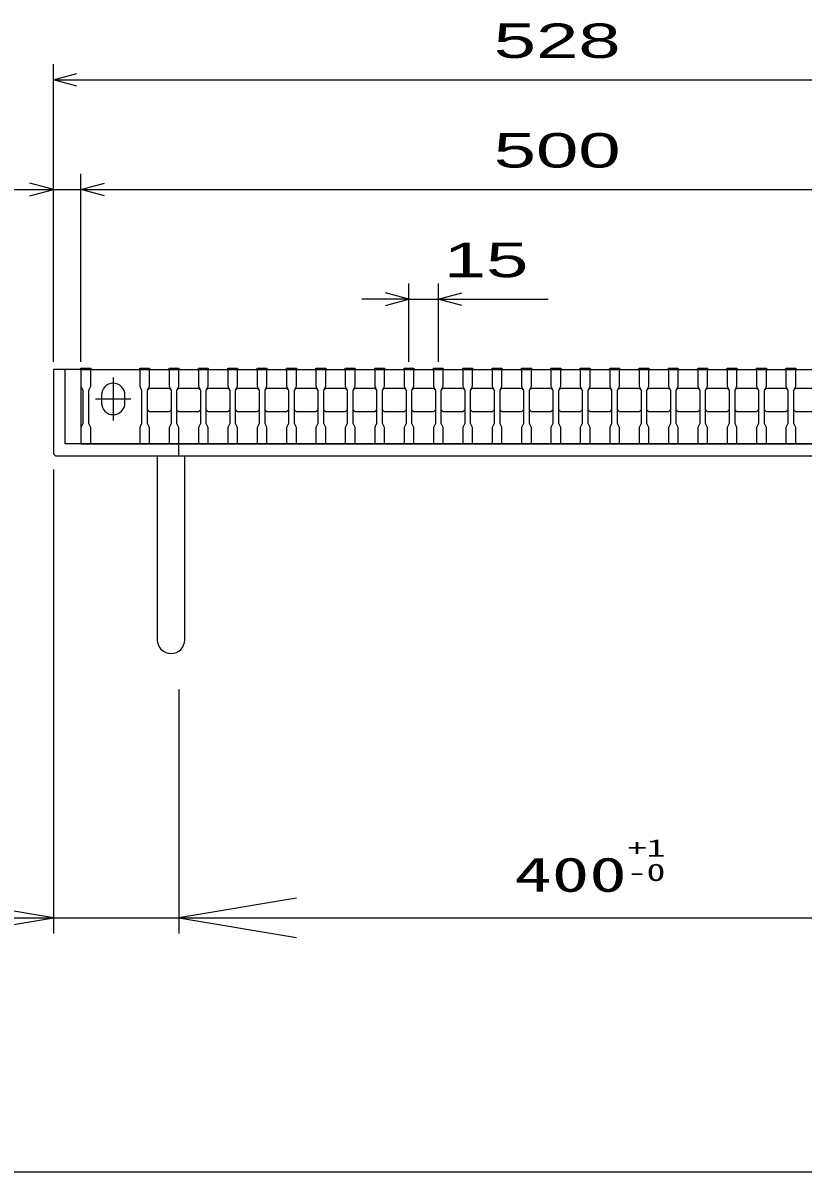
# Model space of a CAD drawing. Units: millimetres, scale not verified. Extents: x -1456 to 1389, y -1026 to 839.
# Drawn here: x -1013 to -614, y -921 to -334 of the extents above; entities that cross this region are included whole.
import ezdxf
from ezdxf.enums import TextEntityAlignment as Align

# ---------------------------------------------------------------- set-up
doc = ezdxf.new("R2010")
doc.units = ezdxf.units.MM
doc.header["$LTSCALE"] = 8
for name, color, linetype, lineweight in [('0_2', 150, 'Continuous', 25), ('16', 3, 'Continuous', 25), ('19', 6, 'Continuous', 25), ('22', 4, 'Continuous', 25)]:
    doc.layers.add(name, color=color, linetype=linetype, lineweight=lineweight)
doc.styles.add('ベクトル', font='')
doc.styles.add('ＭＳ ゴシック', font='')
doc.styles.get('ベクトル').set_extended_font_data('ベクトル')
doc.styles.get('ＭＳ ゴシック').set_extended_font_data('MS Gothic')

# ---------------------------------------------------------------- blocks, each defined once
blk = doc.blocks.new('open_arrow')
at = {"color": 0, "linetype": 'Continuous', "lineweight": -2}
blk.add_lwpolyline([(7.5, 1.25), (0, 0), (7.5, -1.25)], dxfattribs=at)

msp = doc.modelspace()

# ---------------------------------------------------------------- linework, layer by layer
at = {"layer": '0_2'}
msp.add_line((1388.8, -921.2), (-1379.2, -921.2), dxfattribs=at)
at = {"layer": '16'}
for p, q in [((-983, -511.286), (-983, -510.586)), ((-983, -510.586), (-978, -510.586)), ((-978, -510.586), (-978, -511.286)), ((-953, -511.286), (-953, -510.586)), ((-953, -510.586), (-948, -510.586)), ((-948, -510.586), (-948, -511.286)), ((-938, -511.286), (-938, -510.586)), ((-938, -510.586), (-933, -510.586)), ((-933, -510.586), (-933, -511.286)), ((-923, -511.286), (-923, -510.586)), ((-923, -510.586), (-918, -510.586)), ((-918, -510.586), (-918, -511.286)), ((-908, -511.286), (-908, -510.586)), ((-908, -510.586), (-903, -510.586)), ((-903, -510.586), (-903, -511.286)), ((-893, -511.286), (-893, -510.586)), ((-893, -510.586), (-888, -510.586)), ((-888, -510.586), (-888, -511.286)), ((-878, -511.286), (-878, -510.586)), ((-878, -510.586), (-873, -510.586)), ((-873, -510.586), (-873, -511.286)), ((-863, -511.286), (-863, -510.586)), ((-863, -510.586), (-858, -510.586)), ((-858, -510.586), (-858, -511.286)), ((-848, -511.286), (-848, -510.586)), ((-848, -510.586), (-843, -510.586)), ((-843, -510.586), (-843, -511.286)), ((-833, -511.286), (-833, -510.586)), ((-833, -510.586), (-828, -510.586)), ((-828, -510.586), (-828, -511.286)), ((-818, -511.286), (-818, -510.586)), ((-818, -510.586), (-813, -510.586)), ((-813, -510.586), (-813, -511.286)), ((-803, -511.286), (-803, -510.586)), ((-803, -510.586), (-798, -510.586)), ((-798, -510.586), (-798, -511.286)), ((-788, -511.286), (-788, -510.586)), ((-788, -510.586), (-783, -510.586)), ((-783, -510.586), (-783, -511.286)), ((-773, -511.286), (-773, -510.586)), ((-773, -510.586), (-768, -510.586)), ((-768, -510.586), (-768, -511.286)), ((-758, -511.286), (-758, -510.586)), ((-758, -510.586), (-753, -510.586)), ((-753, -510.586), (-753, -511.286)), ((-743, -511.286), (-743, -510.586)), ((-743, -510.586), (-738, -510.586)), ((-738, -510.586), (-738, -511.286)), ((-728, -511.286), (-728, -510.586)), ((-728, -510.586), (-723, -510.586)), ((-723, -510.586), (-723, -511.286)), ((-713, -511.286), (-713, -510.586)), ((-713, -510.586), (-708, -510.586)), ((-708, -510.586), (-708, -511.286)), ((-698, -511.286), (-698, -510.586)), ((-698, -510.586), (-693, -510.586)), ((-693, -510.586), (-693, -511.286)), ((-683, -511.286), (-683, -510.586)), ((-683, -510.586), (-678, -510.586)), ((-678, -510.586), (-678, -511.286)), ((-668, -511.286), (-668, -510.586)), ((-668, -510.586), (-663, -510.586)), ((-663, -510.586), (-663, -511.286)), ((-653, -511.286), (-653, -510.586)), ((-653, -510.586), (-648, -510.586)), ((-648, -510.586), (-648, -511.286)), ((-638, -511.286), (-638, -510.586)), ((-638, -510.586), (-633, -510.586)), ((-633, -510.586), (-633, -511.286)), ((-623, -511.286), (-623, -510.586)), ((-623, -510.586), (-618, -510.586)), ((-618, -510.586), (-618, -511.286)), ((-983, -511.286), (-983, -519.786)), ((-978, -511.286), (-983, -511.286)), ((-983, -511.286), (-983, -549.286)), ((-983, -511.286), (-483, -511.286)), ((-979, -511.286), (-954, -511.286)), ((-978, -519.786), (-978, -511.286)), ((-966.5, -515.286), (-966.5, -537.286)), ((-953, -511.286), (-953, -519.786)), ((-948, -511.286), (-953, -511.286)), ((-948, -519.786), (-948, -511.286)), ((-938, -511.286), (-938, -519.786)), ((-933, -511.286), (-938, -511.286)), ((-933, -519.786), (-933, -511.286)), ((-923, -511.286), (-923, -519.786)), ((-918, -511.286), (-923, -511.286)), ((-918, -519.786), (-918, -511.286)), ((-908, -511.286), (-908, -519.786)), ((-903, -511.286), (-908, -511.286)), ((-903, -519.786), (-903, -511.286)), ((-893, -511.286), (-893, -519.786)), ((-888, -511.286), (-893, -511.286)), ((-888, -519.786), (-888, -511.286)), ((-878, -511.286), (-878, -519.786)), ((-873, -511.286), (-878, -511.286)), ((-873, -519.786), (-873, -511.286)), ((-863, -511.286), (-863, -519.786)), ((-858, -511.286), (-863, -511.286)), ((-858, -519.786), (-858, -511.286)), ((-848, -511.286), (-848, -519.786)), ((-843, -511.286), (-848, -511.286)), ((-843, -519.786), (-843, -511.286)), ((-833, -511.286), (-833, -519.786)), ((-828, -511.286), (-833, -511.286)), ((-828, -519.786), (-828, -511.286)), ((-818, -511.286), (-818, -519.786)), ((-813, -511.286), (-818, -511.286)), ((-813, -519.786), (-813, -511.286)), ((-803, -511.286), (-803, -519.786)), ((-798, -511.286), (-803, -511.286)), ((-798, -519.786), (-798, -511.286)), ((-788, -511.286), (-788, -519.786)), ((-783, -511.286), (-788, -511.286)), ((-783, -519.786), (-783, -511.286)), ((-773, -511.286), (-773, -519.786)), ((-768, -511.286), (-773, -511.286)), ((-768, -519.786), (-768, -511.286)), ((-758, -511.286), (-758, -519.786)), ((-753, -511.286), (-758, -511.286)), ((-753, -519.786), (-753, -511.286)), ((-743, -511.286), (-743, -519.786)), ((-738, -511.286), (-743, -511.286)), ((-738, -519.786), (-738, -511.286)), ((-728, -511.286), (-728, -519.786)), ((-723, -511.286), (-728, -511.286)), ((-723, -519.786), (-723, -511.286)), ((-713, -511.286), (-713, -519.786)), ((-708, -511.286), (-713, -511.286)), ((-708, -519.786), (-708, -511.286)), ((-698, -511.286), (-698, -519.786)), ((-693, -511.286), (-698, -511.286)), ((-693, -519.786), (-693, -511.286)), ((-683, -511.286), (-683, -519.786)), ((-678, -511.286), (-683, -511.286)), ((-678, -519.786), (-678, -511.286)), ((-668, -511.286), (-668, -519.786)), ((-663, -511.286), (-668, -511.286)), ((-663, -519.786), (-663, -511.286)), ((-653, -511.286), (-653, -519.786)), ((-648, -511.286), (-653, -511.286)), ((-648, -519.786), (-648, -511.286)), ((-638, -511.286), (-638, -519.786)), ((-633, -511.286), (-638, -511.286)), ((-633, -519.786), (-633, -511.286)), ((-623, -511.286), (-623, -519.786)), ((-618, -511.286), (-623, -511.286)), ((-618, -519.786), (-618, -511.286)), ((-983, -519.786), (-982, -521.786)), ((-982, -521.786), (-982, -538.786)), ((-979, -521.786), (-978, -519.786)), ((-979, -538.786), (-979, -521.786)), ((-953, -519.786), (-952, -521.786)), ((-952, -521.786), (-952, -538.786)), ((-949, -521.786), (-948, -519.786)), ((-949, -521.786), (-948, -520.786)), ((-949, -538.786), (-949, -521.786)), ((-948, -520.786), (-938, -520.786)), ((-938, -519.786), (-937, -521.786)), ((-938, -520.786), (-937, -521.786)), ((-937, -521.786), (-937, -538.786)), ((-934, -521.786), (-933, -519.786)), ((-934, -521.786), (-933, -520.786)), ((-934, -538.786), (-934, -521.786)), ((-933, -520.786), (-923, -520.786)), ((-923, -519.786), (-922, -521.786)), ((-923, -520.786), (-922, -521.786)), ((-922, -521.786), (-922, -538.786)), ((-919, -521.786), (-918, -519.786)), ((-919, -521.786), (-918, -520.786)), ((-919, -538.786), (-919, -521.786)), ((-918, -520.786), (-908, -520.786)), ((-908, -519.786), (-907, -521.786)), ((-908, -520.786), (-907, -521.786)), ((-907, -521.786), (-907, -538.786)), ((-904, -521.786), (-903, -519.786)), ((-904, -521.786), (-903, -520.786)), ((-904, -538.786), (-904, -521.786)), ((-903, -520.786), (-893, -520.786)), ((-893, -519.786), (-892, -521.786)), ((-893, -520.786), (-892, -521.786)), ((-892, -521.786), (-892, -538.786)), ((-889, -521.786), (-888, -519.786)), ((-889, -521.786), (-888, -520.786)), ((-889, -538.786), (-889, -521.786)), ((-888, -520.786), (-878, -520.786)), ((-878, -519.786), (-877, -521.786)), ((-878, -520.786), (-877, -521.786)), ((-877, -521.786), (-877, -538.786)), ((-874, -521.786), (-873, -519.786)), ((-874, -521.786), (-873, -520.786)), ((-874, -538.786), (-874, -521.786)), ((-873, -520.786), (-863, -520.786)), ((-863, -519.786), (-862, -521.786)), ((-863, -520.786), (-862, -521.786)), ((-862, -521.786), (-862, -538.786)), ((-859, -521.786), (-858, -519.786)), ((-859, -521.786), (-858, -520.786)), ((-859, -538.786), (-859, -521.786)), ((-858, -520.786), (-848, -520.786)), ((-848, -519.786), (-847, -521.786)), ((-848, -520.786), (-847, -521.786)), ((-847, -521.786), (-847, -538.786)), ((-844, -521.786), (-843, -519.786)), ((-844, -521.786), (-843, -520.786)), ((-844, -538.786), (-844, -521.786)), ((-843, -520.786), (-833, -520.786)), ((-833, -519.786), (-832, -521.786)), ((-833, -520.786), (-832, -521.786)), ((-832, -521.786), (-832, -538.786)), ((-829, -521.786), (-828, -519.786)), ((-829, -521.786), (-828, -520.786)), ((-829, -538.786), (-829, -521.786)), ((-828, -520.786), (-818, -520.786)), ((-818, -519.786), (-817, -521.786)), ((-818, -520.786), (-817, -521.786)), ((-817, -521.786), (-817, -538.786)), ((-814, -521.786), (-813, -519.786)), ((-814, -521.786), (-813, -520.786)), ((-814, -538.786), (-814, -521.786)), ((-813, -520.786), (-803, -520.786)), ((-803, -519.786), (-802, -521.786)), ((-803, -520.786), (-802, -521.786)), ((-802, -521.786), (-802, -538.786)), ((-799, -521.786), (-798, -519.786)), ((-799, -521.786), (-798, -520.786)), ((-799, -538.786), (-799, -521.786)), ((-798, -520.786), (-788, -520.786)), ((-788, -519.786), (-787, -521.786)), ((-788, -520.786), (-787, -521.786)), ((-787, -521.786), (-787, -538.786)), ((-784, -521.786), (-783, -519.786)), ((-784, -521.786), (-783, -520.786)), ((-784, -538.786), (-784, -521.786)), ((-783, -520.786), (-773, -520.786)), ((-773, -519.786), (-772, -521.786)), ((-773, -520.786), (-772, -521.786)), ((-772, -521.786), (-772, -538.786)), ((-769, -521.786), (-768, -519.786)), ((-769, -521.786), (-768, -520.786)), ((-769, -538.786), (-769, -521.786)), ((-768, -520.786), (-758, -520.786)), ((-758, -519.786), (-757, -521.786)), ((-758, -520.786), (-757, -521.786)), ((-757, -521.786), (-757, -538.786)), ((-754, -521.786), (-753, -519.786)), ((-754, -521.786), (-753, -520.786)), ((-754, -538.786), (-754, -521.786)), ((-753, -520.786), (-743, -520.786)), ((-743, -519.786), (-742, -521.786)), ((-743, -520.786), (-742, -521.786)), ((-742, -521.786), (-742, -538.786)), ((-739, -521.786), (-738, -519.786)), ((-739, -521.786), (-738, -520.786)), ((-739, -538.786), (-739, -521.786)), ((-738, -520.786), (-728, -520.786)), ((-728, -519.786), (-727, -521.786)), ((-728, -520.786), (-727, -521.786)), ((-727, -521.786), (-727, -538.786)), ((-724, -521.786), (-723, -519.786)), ((-724, -521.786), (-723, -520.786)), ((-724, -538.786), (-724, -521.786)), ((-723, -520.786), (-713, -520.786)), ((-713, -519.786), (-712, -521.786)), ((-713, -520.786), (-712, -521.786)), ((-712, -521.786), (-712, -538.786)), ((-709, -521.786), (-708, -519.786)), ((-709, -521.786), (-708, -520.786)), ((-709, -538.786), (-709, -521.786)), ((-708, -520.786), (-698, -520.786)), ((-698, -519.786), (-697, -521.786)), ((-698, -520.786), (-697, -521.786)), ((-697, -521.786), (-697, -538.786)), ((-694, -521.786), (-693, -519.786)), ((-694, -521.786), (-693, -520.786)), ((-694, -538.786), (-694, -521.786)), ((-693, -520.786), (-683, -520.786)), ((-683, -519.786), (-682, -521.786)), ((-683, -520.786), (-682, -521.786)), ((-682, -521.786), (-682, -538.786)), ((-679, -521.786), (-678, -519.786)), ((-679, -521.786), (-678, -520.786)), ((-679, -538.786), (-679, -521.786)), ((-678, -520.786), (-668, -520.786)), ((-668, -519.786), (-667, -521.786)), ((-668, -520.786), (-667, -521.786)), ((-667, -521.786), (-667, -538.786)), ((-664, -521.786), (-663, -519.786)), ((-664, -521.786), (-663, -520.786)), ((-664, -538.786), (-664, -521.786)), ((-663, -520.786), (-653, -520.786)), ((-653, -519.786), (-652, -521.786)), ((-653, -520.786), (-652, -521.786)), ((-652, -521.786), (-652, -538.786)), ((-649, -521.786), (-648, -519.786)), ((-649, -521.786), (-648, -520.786)), ((-649, -538.786), (-649, -521.786)), ((-648, -520.786), (-638, -520.786)), ((-638, -519.786), (-637, -521.786)), ((-638, -520.786), (-637, -521.786)), ((-637, -521.786), (-637, -538.786)), ((-634, -521.786), (-633, -519.786)), ((-634, -521.786), (-633, -520.786)), ((-634, -538.786), (-634, -521.786)), ((-633, -520.786), (-623, -520.786)), ((-623, -519.786), (-622, -521.786)), ((-623, -520.786), (-622, -521.786)), ((-622, -521.786), (-622, -538.786)), ((-619, -521.786), (-618, -519.786)), ((-619, -521.786), (-618, -520.786)), ((-619, -538.786), (-619, -521.786)), ((-618, -520.786), (-608, -520.786)), ((-975.5, -526.286), (-957.5, -526.286)), ((-972.5, -524.286), (-972.5, -528.286)), ((-960.5, -528.286), (-960.5, -524.286)), ((-948, -532.786), (-949, -531.786)), ((-938, -532.786), (-948, -532.786)), ((-937, -531.786), (-938, -532.786)), ((-933, -532.786), (-934, -531.786)), ((-923, -532.786), (-933, -532.786)), ((-922, -531.786), (-923, -532.786)), ((-918, -532.786), (-919, -531.786)), ((-908, -532.786), (-918, -532.786)), ((-907, -531.786), (-908, -532.786)), ((-903, -532.786), (-904, -531.786)), ((-893, -532.786), (-903, -532.786)), ((-892, -531.786), (-893, -532.786)), ((-888, -532.786), (-889, -531.786)), ((-878, -532.786), (-888, -532.786)), ((-877, -531.786), (-878, -532.786)), ((-873, -532.786), (-874, -531.786)), ((-863, -532.786), (-873, -532.786)), ((-862, -531.786), (-863, -532.786)), ((-858, -532.786), (-859, -531.786)), ((-848, -532.786), (-858, -532.786)), ((-847, -531.786), (-848, -532.786)), ((-843, -532.786), (-844, -531.786)), ((-833, -532.786), (-843, -532.786)), ((-832, -531.786), (-833, -532.786)), ((-828, -532.786), (-829, -531.786)), ((-818, -532.786), (-828, -532.786)), ((-817, -531.786), (-818, -532.786)), ((-813, -532.786), (-814, -531.786)), ((-803, -532.786), (-813, -532.786)), ((-802, -531.786), (-803, -532.786)), ((-798, -532.786), (-799, -531.786)), ((-788, -532.786), (-798, -532.786)), ((-787, -531.786), (-788, -532.786)), ((-783, -532.786), (-784, -531.786)), ((-773, -532.786), (-783, -532.786)), ((-772, -531.786), (-773, -532.786)), ((-768, -532.786), (-769, -531.786)), ((-758, -532.786), (-768, -532.786)), ((-757, -531.786), (-758, -532.786)), ((-753, -532.786), (-754, -531.786)), ((-743, -532.786), (-753, -532.786)), ((-742, -531.786), (-743, -532.786)), ((-738, -532.786), (-739, -531.786)), ((-728, -532.786), (-738, -532.786)), ((-727, -531.786), (-728, -532.786)), ((-723, -532.786), (-724, -531.786)), ((-713, -532.786), (-723, -532.786)), ((-712, -531.786), (-713, -532.786)), ((-708, -532.786), (-709, -531.786)), ((-698, -532.786), (-708, -532.786)), ((-697, -531.786), (-698, -532.786)), ((-693, -532.786), (-694, -531.786)), ((-683, -532.786), (-693, -532.786)), ((-682, -531.786), (-683, -532.786)), ((-678, -532.786), (-679, -531.786)), ((-668, -532.786), (-678, -532.786)), ((-667, -531.786), (-668, -532.786)), ((-663, -532.786), (-664, -531.786)), ((-653, -532.786), (-663, -532.786)), ((-652, -531.786), (-653, -532.786)), ((-648, -532.786), (-649, -531.786)), ((-638, -532.786), (-648, -532.786)), ((-637, -531.786), (-638, -532.786)), ((-633, -532.786), (-634, -531.786)), ((-623, -532.786), (-633, -532.786)), ((-622, -531.786), (-623, -532.786)), ((-618, -532.786), (-619, -531.786)), ((-608, -532.786), (-618, -532.786)), ((-982, -538.786), (-983, -540.786)), ((-978, -540.786), (-979, -538.786)), ((-952, -538.786), (-953, -540.786)), ((-948, -540.786), (-949, -538.786)), ((-937, -538.786), (-938, -540.786)), ((-933, -540.786), (-934, -538.786)), ((-922, -538.786), (-923, -540.786)), ((-918, -540.786), (-919, -538.786)), ((-907, -538.786), (-908, -540.786)), ((-903, -540.786), (-904, -538.786)), ((-892, -538.786), (-893, -540.786)), ((-888, -540.786), (-889, -538.786)), ((-877, -538.786), (-878, -540.786)), ((-873, -540.786), (-874, -538.786)), ((-862, -538.786), (-863, -540.786)), ((-858, -540.786), (-859, -538.786)), ((-847, -538.786), (-848, -540.786)), ((-843, -540.786), (-844, -538.786)), ((-832, -538.786), (-833, -540.786)), ((-828, -540.786), (-829, -538.786)), ((-817, -538.786), (-818, -540.786)), ((-813, -540.786), (-814, -538.786)), ((-802, -538.786), (-803, -540.786)), ((-798, -540.786), (-799, -538.786)), ((-787, -538.786), (-788, -540.786)), ((-783, -540.786), (-784, -538.786)), ((-772, -538.786), (-773, -540.786)), ((-768, -540.786), (-769, -538.786)), ((-757, -538.786), (-758, -540.786)), ((-753, -540.786), (-754, -538.786)), ((-742, -538.786), (-743, -540.786)), ((-738, -540.786), (-739, -538.786)), ((-727, -538.786), (-728, -540.786)), ((-723, -540.786), (-724, -538.786)), ((-712, -538.786), (-713, -540.786)), ((-708, -540.786), (-709, -538.786)), ((-697, -538.786), (-698, -540.786)), ((-693, -540.786), (-694, -538.786)), ((-682, -538.786), (-683, -540.786)), ((-678, -540.786), (-679, -538.786)), ((-667, -538.786), (-668, -540.786)), ((-663, -540.786), (-664, -538.786)), ((-652, -538.786), (-653, -540.786)), ((-648, -540.786), (-649, -538.786)), ((-637, -538.786), (-638, -540.786)), ((-633, -540.786), (-634, -538.786)), ((-622, -538.786), (-623, -540.786)), ((-618, -540.786), (-619, -538.786)), ((-983, -540.786), (-983, -549.286)), ((-978, -549.286), (-978, -540.786)), ((-953, -540.786), (-953, -549.286)), ((-948, -549.286), (-948, -540.786)), ((-938, -540.786), (-938, -549.286)), ((-933, -549.286), (-933, -540.786)), ((-923, -540.786), (-923, -549.286)), ((-918, -549.286), (-918, -540.786)), ((-908, -540.786), (-908, -549.286)), ((-903, -549.286), (-903, -540.786)), ((-893, -540.786), (-893, -549.286)), ((-888, -549.286), (-888, -540.786)), ((-878, -540.786), (-878, -549.286)), ((-873, -549.286), (-873, -540.786)), ((-863, -540.786), (-863, -549.286)), ((-858, -549.286), (-858, -540.786)), ((-848, -540.786), (-848, -549.286)), ((-843, -549.286), (-843, -540.786)), ((-833, -540.786), (-833, -549.286)), ((-828, -549.286), (-828, -540.786)), ((-818, -540.786), (-818, -549.286)), ((-813, -549.286), (-813, -540.786)), ((-803, -540.786), (-803, -549.286)), ((-798, -549.286), (-798, -540.786)), ((-788, -540.786), (-788, -549.286)), ((-783, -549.286), (-783, -540.786)), ((-773, -540.786), (-773, -549.286)), ((-768, -549.286), (-768, -540.786)), ((-758, -540.786), (-758, -549.286)), ((-753, -549.286), (-753, -540.786)), ((-743, -540.786), (-743, -549.286)), ((-738, -549.286), (-738, -540.786)), ((-728, -540.786), (-728, -549.286)), ((-723, -549.286), (-723, -540.786)), ((-713, -540.786), (-713, -549.286)), ((-708, -549.286), (-708, -540.786)), ((-698, -540.786), (-698, -549.286)), ((-693, -549.286), (-693, -540.786)), ((-683, -540.786), (-683, -549.286)), ((-678, -549.286), (-678, -540.786)), ((-668, -540.786), (-668, -549.286)), ((-663, -549.286), (-663, -540.786)), ((-653, -540.786), (-653, -549.286)), ((-648, -549.286), (-648, -540.786)), ((-638, -540.786), (-638, -549.286)), ((-633, -549.286), (-633, -540.786)), ((-623, -540.786), (-623, -549.286)), ((-618, -549.286), (-618, -540.786)), ((-983, -549.286), (-978, -549.286)), ((-983, -549.286), (-588, -549.286)), ((-953, -549.286), (-948, -549.286)), ((-938, -549.286), (-933, -549.286)), ((-923, -549.286), (-918, -549.286)), ((-908, -549.286), (-903, -549.286)), ((-893, -549.286), (-888, -549.286)), ((-878, -549.286), (-873, -549.286)), ((-863, -549.286), (-858, -549.286)), ((-848, -549.286), (-843, -549.286)), ((-833, -549.286), (-828, -549.286)), ((-818, -549.286), (-813, -549.286)), ((-803, -549.286), (-798, -549.286)), ((-788, -549.286), (-783, -549.286)), ((-773, -549.286), (-768, -549.286)), ((-758, -549.286), (-753, -549.286)), ((-743, -549.286), (-738, -549.286)), ((-728, -549.286), (-723, -549.286)), ((-713, -549.286), (-708, -549.286)), ((-698, -549.286), (-693, -549.286)), ((-683, -549.286), (-678, -549.286)), ((-668, -549.286), (-663, -549.286)), ((-653, -549.286), (-648, -549.286)), ((-638, -549.286), (-633, -549.286)), ((-623, -549.286), (-618, -549.286))]:
    msp.add_line(p, q, dxfattribs=at)
for centre, start, end in [((-966.5, -524.286), 0, 180), ((-966.5, -528.286), 180, 0)]:
    msp.add_arc(centre, 6, start, end, dxfattribs=at)
at = {"layer": '19'}
for p, q in [((-983, -511.286), (-997, -511.286)), ((-997, -511.286), (-997, -554.286)), ((-991, -549.286), (-991, -511.286)), ((-588, -549.286), (-991, -549.286)), ((-933, -555.286), (-933, -549.286)), ((-997, -554.286), (-996, -555.286)), ((-996, -555.286), (-588, -555.286)), ((-944, -555.286), (-944, -649.286)), ((-930, -649.286), (-930, -555.286))]:
    msp.add_line(p, q, dxfattribs=at)
msp.add_arc((-937, -649.286), 7, 180, 0, dxfattribs=at)
at = {"layer": '22'}
for p, q in [((-997, -507.286), (-997, -355.286)), ((-997, -363.286), (-985, -360.086)), ((-985, -366.486), (-997, -363.286)), ((-997, -363.286), (-469, -363.286)), ((-997, -419.286), (-1009, -416.086)), ((-997, -507.286), (-997, -411.286)), ((-983, -507.286), (-983, -411.286)), ((-983, -419.286), (-971, -416.086)), ((-1053, -419.286), (-997, -419.286)), ((-1009, -422.486), (-997, -419.286)), ((-997, -419.286), (-983, -419.286)), ((-971, -422.486), (-983, -419.286)), ((-983, -419.286), (-483, -419.286)), ((-815.5, -507.286), (-815.5, -467.286)), ((-800.5, -467.286), (-800.5, -507.286)), ((-815.5, -475.286), (-839.5, -475.286)), ((-815.5, -475.286), (-827.5, -472.086)), ((-827.5, -478.486), (-815.5, -475.286)), ((-815.5, -475.286), (-800.5, -475.286)), ((-800.5, -475.286), (-788.5, -472.086)), ((-788.5, -478.486), (-800.5, -475.286)), ((-800.5, -475.286), (-744.5, -475.286)), ((-997, -562.286), (-997, -799.331)), ((-933, -674.75), (-933, -799.331)), ((-933, -674.75), (-933, -799.331)), ((-1074.582, -791.331), (-933, -791.331)), ((-933, -791.331), (-533, -791.331))]:
    msp.add_line(p, q, dxfattribs=at)

# ---------------------------------------------------------------- block references
at = {"layer": '22', "xscale": 8, "yscale": 8, "rotation": 180}
msp.add_blockref('open_arrow', (-997, -791.331), dxfattribs=at)
at = {"layer": '22', "xscale": 8, "yscale": 8}
msp.add_blockref('open_arrow', (-933, -791.331), dxfattribs=at)

# ---------------------------------------------------------------- texts
at = {"layer": '22', "color": 2, "style": 'ベクトル', "width": 1.65}
for s, p in [(' 528 ', (-783, -343.286)), (' 500 ', (-783, -399.286)), (' 15 ', (-808.5, -455.286))]:
    msp.add_text(s, height=17.6, dxfattribs=at).set_placement(p, align=Align.MIDDLE_LEFT)
at = {"layer": '22', "color": 2, "style": 'ＭＳ ゴシック', "width": 1.6}
for s, p in [('+1', (-694.188, -755.686)), ('-0', (-694.188, -768.079))]:
    msp.add_text(s, height=8.871, dxfattribs=at).set_placement(p, align=Align.MIDDLE_CENTER)
at = {"layer": '22', "style": 'ＭＳ ゴシック', "width": 1.6}
msp.add_text('400', height=17.6, dxfattribs=at).set_placement((-733, -783.331), align=Align.BOTTOM_CENTER)

doc.saveas('drawing.dxf')
